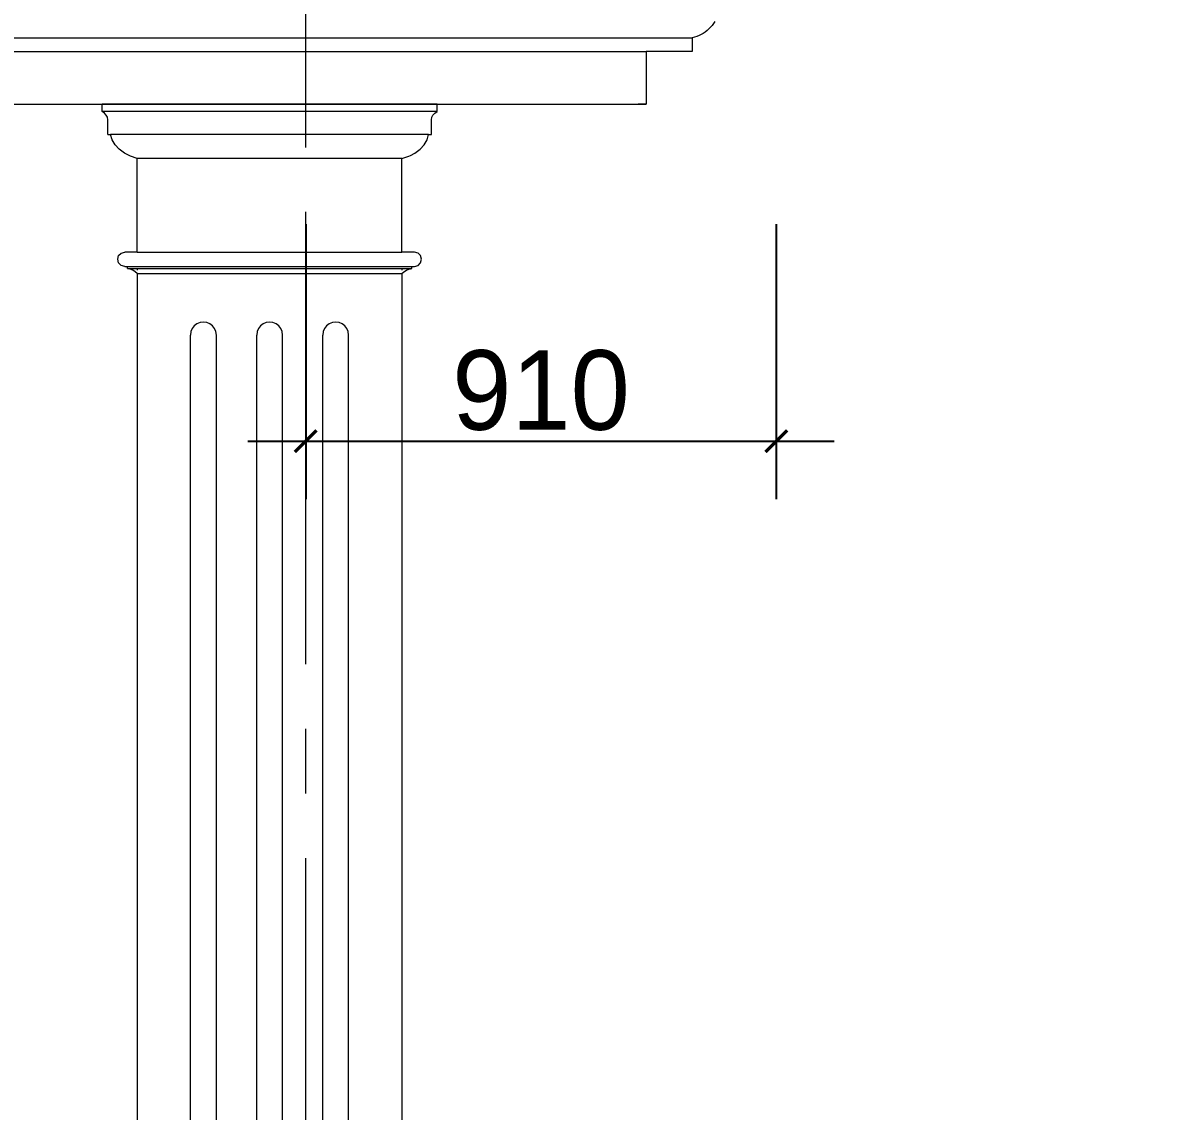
# Model space of a CAD drawing. Header units: millimetres. Extents: x 1832547 to 2001569, y -558009 to -417808.
# Drawn here: x 1894065 to 1896285, y -522369 to -520264 of the extents above; entities that cross this region are included whole.
import ezdxf

# ---------------------------------------------------------------- set-up
doc = ezdxf.new("R2010")
doc.units = ezdxf.units.MM
doc.header["$MEASUREMENT"] = 0
doc.linetypes.add('CENTER', pattern=[2, 1.25, -0.25, 0.25, -0.25])
doc.layers.get('0').update_dxf_attribs({"linetype": 'CONTINUOUS'})
doc.layers.get('DEFPOINTS').update_dxf_attribs({"linetype": 'CONTINUOUS'})
for name, color, linetype, lineweight in [('CA.dim 08', 8, 'CONTINUOUS', 13), ('CA.manh 08', 8, 'CONTINUOUS', 9), ('CA.thay 145', 145, 'CONTINUOUS', 18), ('CA.tim 67', 67, 'CENTER', 9), ('CA_manh 08', 8, 'CONTINUOUS', 9)]:
    doc.layers.add(name, color=color, linetype=linetype, lineweight=lineweight)
doc.styles.get("Standard").update_dxf_attribs({"font": 'roman.shx'})
doc.dimstyles.new('CA 70', dxfattribs={"dimscale": 0.7, "dimtxt": 220, "dimasz": 60, "dimexe": 160, "dimexo": 0, "dimgap": 30, "dimtad": 1, "dimdec": 0, "dimrnd": 5, "dimzin": 0, "dimdsep": 46, "dimtxsty": 'Standard', "dimblk": 'ARCHTICK', "dimcen": 0.09, "dimdle": 160, "dimclrd": 256, "dimclre": 256, "dimclrt": 255, "dimadec": 0, "dimazin": 0, "dimtfac": 1, "dimtdec": 0, "dimtix": 1, "dimtmove": 2, "dimatfit": 3, "dimldrblk": 'DOT', "dimfxl": 600, "dimfxlon": 1, "dimtolj": 1, "dimtzin": 0, "dimarcsym": 0})

# ---------------------------------------------------------------- blocks, each defined once
blk = doc.blocks.new('_ArchTick')
at = {"color": 1, "linetype": 'ByBlock', "const_width": 0.15}
blk.add_lwpolyline([(-0.5, -0.5), (0.5, 0.5)], dxfattribs=at)
blk = doc.blocks.new('*D134')
at = {"layer": 'CA.manh 08', "lineweight": -2, "transparency": 16777216}
for p, q in [((1900353.8, -520043.6), (1900353.8, -520001.6)), ((1899933.8, -520043.6), (1900465.8, -520043.6)), ((1900353.8, -520043.6), (1900353.8, -520420.8)), ((1899933.8, -520420.8), (1900465.8, -520420.8)), ((1900353.8, -520420.8), (1900353.8, -520462.8))]:
    blk.add_line(p, q, dxfattribs=at)
at = {"layer": 'DEFPOINTS', "color": 0, "transparency": 16777216}
for p in [(1899187.6, -520043.6), (1895254.7, -520420.8), (1900353.8, -520420.8)]:
    blk.add_point(p, dxfattribs=at)
at = {"layer": 'CA.manh 08', "lineweight": -2, "transparency": 16777216, "xscale": 42, "yscale": 42, "zscale": 42}
for p, rotation in [((1900353.8, -520043.6), 270), ((1900353.8, -520420.8), 90)]:
    blk.add_blockref('_ArchTick', p, dxfattribs=dict(at, rotation=rotation))
at = {"layer": 'CA.manh 08', "color": 255, "transparency": 16777216, "insert": (1900255.8, -520232.2), "char_height": 154, "attachment_point": 5, "rotation": 90}
blk.add_mtext('\\A1;375', dxfattribs=at)
blk = doc.blocks.new('_DOT')
at = {"color": 1, "linetype": 'ByBlock'}
blk.add_line((-0.5, 0), (-1, 0), dxfattribs=at)
at = {"color": 1, "linetype": 'ByBlock', "const_width": 0.5}
blk.add_lwpolyline([(-0.25, 0, 1), (0.25, 0, 1)], format="xyb", close=True, dxfattribs=at)
blk = doc.blocks.new('*D135')
at = {"layer": 'CA.manh 08', "lineweight": -2, "transparency": 16777216}
for p, q in [((1900353.8, -520308.8), (1900353.8, -522755.6)), ((1899933.8, -520420.8), (1900465.8, -520420.8)), ((1899933.8, -522643.6), (1900465.8, -522643.6))]:
    blk.add_line(p, q, dxfattribs=at)
at = {"layer": 'DEFPOINTS', "color": 0, "transparency": 16777216}
for p in [(1895254.7, -520420.8), (1898221.6, -522643.6), (1900353.8, -522643.6)]:
    blk.add_point(p, dxfattribs=at)
at = {"layer": 'CA.manh 08', "lineweight": -2, "transparency": 16777216, "xscale": 42, "yscale": 42, "zscale": 42}
for p, rotation in [((1900353.8, -520420.8), 90), ((1900353.8, -522643.6), 270)]:
    blk.add_blockref('_ArchTick', p, dxfattribs=dict(at, rotation=rotation))
at = {"layer": 'CA.manh 08', "color": 255, "transparency": 16777216, "insert": (1900255.8, -521532.2), "char_height": 154, "attachment_point": 5, "rotation": 90}
blk.add_mtext('\\A1;2225', dxfattribs=at)
blk = doc.blocks.new('*D596')
at = {"layer": 'CA.dim 08', "lineweight": -2, "transparency": 16777216}
for p, q in [((1895521.6, -516009.1), (1895521.6, -515477.1)), ((1898111.6, -516009.1), (1898111.6, -515477.1)), ((1895409.6, -515589.1), (1898223.6, -515589.1))]:
    blk.add_line(p, q, dxfattribs=at)
at = {"layer": 'DEFPOINTS', "color": 0, "transparency": 16777216}
for p in [(1898111.6, -515589.1), (1895521.6, -520043.6), (1898111.6, -522334.9)]:
    blk.add_point(p, dxfattribs=at)
at = {"layer": 'CA.dim 08', "lineweight": -2, "transparency": 16777216, "xscale": 42, "yscale": 42, "zscale": 42, "rotation": 180}
blk.add_blockref('_ArchTick', (1895521.6, -515589.1), dxfattribs=at)
at = {"layer": 'CA.dim 08', "lineweight": -2, "transparency": 16777216, "xscale": 42, "yscale": 42, "zscale": 42}
blk.add_blockref('_ArchTick', (1898111.6, -515589.1), dxfattribs=at)
at = {"layer": 'CA.dim 08', "color": 255, "transparency": 16777216, "insert": (1896816.6, -515491.1), "char_height": 154, "attachment_point": 5}
blk.add_mtext('\\A1;2590', dxfattribs=at)
blk = doc.blocks.new('*D626')
at = {"layer": 'CA.dim 08', "lineweight": -2, "transparency": 16777216}
for p, q in [((1894611.6, -520652.8), (1894611.6, -521184.8)), ((1895521.6, -520652.8), (1895521.6, -521184.8)), ((1894499.6, -521072.8), (1895633.6, -521072.8))]:
    blk.add_line(p, q, dxfattribs=at)
at = {"layer": 'DEFPOINTS', "color": 0, "transparency": 16777216}
for p in [(1895521.6, -520043.6), (1894611.6, -520318.8), (1895521.6, -521072.8)]:
    blk.add_point(p, dxfattribs=at)
at = {"layer": 'CA.dim 08', "lineweight": -2, "transparency": 16777216, "xscale": 42, "yscale": 42, "zscale": 42, "rotation": 180}
blk.add_blockref('_ArchTick', (1894611.6, -521072.8), dxfattribs=at)
at = {"layer": 'CA.dim 08', "lineweight": -2, "transparency": 16777216, "xscale": 42, "yscale": 42, "zscale": 42}
blk.add_blockref('_ArchTick', (1895521.6, -521072.8), dxfattribs=at)
at = {"layer": 'CA.dim 08', "color": 255, "transparency": 16777216, "insert": (1895066.6, -520974.8), "char_height": 154, "attachment_point": 5}
blk.add_mtext('\\A1;910', dxfattribs=at)

msp = doc.modelspace()

# ---------------------------------------------------------------- linework, layer by layer
at = {"layer": 'CA.manh 08'}
for p, q in [((1894396.1, -520849.6), (1894392.1, -520854.8)), ((1894401.3, -520845.6), (1894396.1, -520849.6)), ((1894407.3, -520843.1), (1894401.3, -520845.6)), ((1894413.8, -520842.3), (1894407.3, -520843.1)), ((1894420.3, -520843.1), (1894413.8, -520842.3)), ((1894426.3, -520845.6), (1894420.3, -520843.1)), ((1894431.5, -520849.6), (1894426.3, -520845.6)), ((1894435.4, -520854.8), (1894431.5, -520849.6)), ((1894524, -520849.6), (1894520.1, -520854.8)), ((1894529.2, -520845.6), (1894524, -520849.6)), ((1894535.2, -520843.1), (1894529.2, -520845.6)), ((1894541.7, -520842.3), (1894535.2, -520843.1)), ((1894548.2, -520843.1), (1894541.7, -520842.3)), ((1894554.2, -520845.6), (1894548.2, -520843.1)), ((1894559.4, -520849.6), (1894554.2, -520845.6)), ((1894563.4, -520854.8), (1894559.4, -520849.6)), ((1894652, -520849.6), (1894648, -520854.8)), ((1894657.1, -520845.6), (1894652, -520849.6)), ((1894663.2, -520843.1), (1894657.1, -520845.6)), ((1894669.6, -520842.3), (1894663.2, -520843.1)), ((1894676.1, -520843.1), (1894669.6, -520842.3)), ((1894682.1, -520845.6), (1894676.1, -520843.1)), ((1894687.3, -520849.6), (1894682.1, -520845.6)), ((1894691.3, -520854.8), (1894687.3, -520849.6)), ((1894389.6, -520860.8), (1894388.8, -520867.3)), ((1894388.8, -523643.6), (1894388.8, -520867.3)), ((1894392.1, -520854.8), (1894389.6, -520860.8)), ((1894437.9, -520860.8), (1894435.4, -520854.8)), ((1894438.8, -520867.3), (1894437.9, -520860.8)), ((1894438.8, -523643.6), (1894438.8, -520867.3)), ((1894517.6, -520860.8), (1894516.7, -520867.3)), ((1894516.7, -523643.6), (1894516.7, -520867.3)), ((1894520.1, -520854.8), (1894517.6, -520860.8)), ((1894565.9, -520860.8), (1894563.4, -520854.8)), ((1894566.7, -520867.3), (1894565.9, -520860.8)), ((1894566.7, -523643.6), (1894566.7, -520867.3)), ((1894645.5, -520860.8), (1894644.6, -520867.3)), ((1894644.6, -523643.6), (1894644.6, -520867.3)), ((1894648, -520854.8), (1894645.5, -520860.8)), ((1894693.8, -520860.8), (1894691.3, -520854.8)), ((1894694.6, -520867.3), (1894693.8, -520860.8)), ((1894694.6, -523643.6), (1894694.6, -520867.3))]:
    msp.add_line(p, q, dxfattribs=at)
msp.add_lwpolyline([(1880384.2, -520292.5), (1895359.1, -520292.5)], dxfattribs=at)
at = {"layer": 'CA.thay 145'}
for p, q in [((1894217.8, -520434.6), (1894217.8, -520420.4)), ((1894865.6, -520420.4), (1894217.8, -520420.4)), ((1894865.6, -520420.4), (1894867.8, -520420.4)), ((1894865.6, -520434.6), (1894865.6, -520420.4)), ((1894222.4, -520437.8), (1894217.8, -520434.6)), ((1894225.8, -520441.7), (1894222.4, -520437.8)), ((1894228, -520446.1), (1894225.8, -520441.7)), ((1894228.7, -520450.8), (1894228, -520446.1)), ((1894228.7, -520479.1), (1894228.7, -520450.8)), ((1894854.7, -520450.8), (1894855.4, -520446.1)), ((1894854.7, -520479.1), (1894854.7, -520450.8)), ((1894855.4, -520446.1), (1894857.6, -520441.7)), ((1894857.6, -520441.7), (1894861, -520437.8)), ((1894861, -520437.8), (1894865.6, -520434.6)), ((1894228.7, -520479.1), (1894234.2, -520479.1)), ((1894237.2, -520489.5), (1894234.2, -520479.1)), ((1894242.8, -520499.2), (1894237.2, -520489.5)), ((1894840.6, -520499.2), (1894846.2, -520489.5)), ((1894846.2, -520489.5), (1894849.3, -520479.1)), ((1894849.3, -520479.1), (1894854.7, -520479.1)), ((1894250.8, -520508), (1894242.8, -520499.2)), ((1894260.9, -520515.5), (1894250.8, -520508)), ((1894272.7, -520521.5), (1894260.9, -520515.5)), ((1894810.7, -520521.5), (1894813.9, -520519.9)), ((1894813.9, -520519.9), (1894822.5, -520515.5)), ((1894822.5, -520515.5), (1894832.6, -520508)), ((1894832.6, -520508), (1894840.6, -520499.2)), ((1894285.9, -520525.7), (1894272.7, -520521.5)), ((1894285.9, -520706.8), (1894285.9, -520525.7)), ((1894797.6, -520525.7), (1894285.9, -520525.7)), ((1894797.6, -520525.7), (1894810.7, -520521.5)), ((1894797.6, -520706.8), (1894797.6, -520525.7)), ((1894247.9, -520720.8), (1894249.7, -520713.8)), ((1894249.7, -520713.8), (1894254.7, -520708.7)), ((1894254.7, -520708.7), (1894261.5, -520706.8)), ((1894285.9, -520706.8), (1894261.5, -520706.8)), ((1894285.9, -520706.8), (1894797.6, -520706.8)), ((1894813.9, -520706.8), (1894797.6, -520706.8)), ((1894821.9, -520706.8), (1894813.9, -520706.8)), ((1894828.7, -520708.7), (1894821.9, -520706.8)), ((1894833.7, -520713.8), (1894828.7, -520708.7)), ((1894835.5, -520720.8), (1894833.7, -520713.8)), ((1894249.7, -520727.7), (1894247.9, -520720.8)), ((1894254.7, -520732.9), (1894249.7, -520727.7)), ((1894261.5, -520734.7), (1894254.7, -520732.9)), ((1894261.5, -520734.7), (1894267, -520734.7)), ((1894267, -520738.8), (1894267, -520734.7)), ((1894272.2, -520740), (1894267, -520738.8)), ((1894277.2, -520742), (1894272.2, -520740)), ((1894281.8, -520744.9), (1894277.2, -520742)), ((1894285.9, -520740), (1894285.9, -520742)), ((1894797.6, -520740), (1894797.6, -520742)), ((1894801.6, -520744.9), (1894806.2, -520742)), ((1894806.2, -520742), (1894811.2, -520740)), ((1894811.2, -520740), (1894813.9, -520739.4)), ((1894813.9, -520739.4), (1894816.5, -520738.8)), ((1894816.5, -520734.7), (1894821.9, -520734.7)), ((1894816.5, -520738.8), (1894816.5, -520734.7)), ((1894821.9, -520734.7), (1894828.7, -520732.9)), ((1894828.7, -520732.9), (1894833.7, -520727.7)), ((1894833.7, -520727.7), (1894835.5, -520720.8)), ((1894285.9, -520748.6), (1894281.8, -520744.9)), ((1894285.9, -520748.6), (1894285.9, -523643.6)), ((1894285.9, -520748.6), (1894797.6, -520748.6)), ((1894797.6, -520748.6), (1894801.6, -520744.9)), ((1894797.6, -520748.6), (1894797.6, -523643.6))]:
    msp.add_line(p, q, dxfattribs=at)
for points in [[(1895402.7, -520260.8), (1895400.3, -520264.7), (1895397.5, -520268.4), (1895394.5, -520271.9), (1895391.3, -520275.2), (1895387.9, -520278.3), (1895384.2, -520281.2), (1895380.4, -520283.8), (1895376.4, -520286.1), (1895372.2, -520288.1), (1895367.9, -520289.9), (1895363.5, -520291.3), (1895359.1, -520292.5), (1895359.1, -520318.7), (1895335.8, -520318.8), (1895269.7, -520318.8), (1895269.7, -520420.8), (1895254.7, -520420.8), (1895254.7, -520420.8)], [(1880473.5, -520318.8), (1895269.7, -520318.8)], [(1880488.5, -520420.8), (1895269.7, -520420.8)]]:
    msp.add_lwpolyline(points, dxfattribs=at)
at = {"layer": 'CA.tim 67', "ltscale": 500}
msp.add_line((1894611.6, -531504.3), (1894611.6, -514383.7), dxfattribs=at)
at = {"layer": 'CA_manh 08'}
for p, q in [((1894865.6, -520434.6), (1894217.8, -520434.6)), ((1894849.3, -520479.1), (1894234.2, -520479.1)), ((1894267, -520734.7), (1894816.5, -520734.7)), ((1894267, -520738.8), (1894816.5, -520738.8))]:
    msp.add_line(p, q, dxfattribs=at)

# ---------------------------------------------------------------- dimensions: what is measured, and where the dimension line sits
at = {"layer": 'CA.dim 08'}
for base, p1, p2, picture, middle in [((1898111.6, -515589.1), (1895521.6, -520043.6), (1898111.6, -522334.9), '*D596', (1896816.6, -515491.1)), ((1895521.6, -521072.8), (1894611.6, -520318.8), (1895521.6, -520043.6), '*D626', (1895066.6, -520974.8))]:
    dim = msp.add_linear_dim(base=base, p1=p1, p2=p2, dimstyle='CA 70', dxfattribs=at)
    dim.commit()
    dim.dimension.update_dxf_attribs({"geometry": picture, "text_midpoint": middle})
at = {"layer": 'CA.manh 08'}
for base, p1, p2, picture, middle in [((1900353.8, -520420.8), (1899187.6, -520043.6), (1895254.7, -520420.8), '*D134', (1900255.8, -520232.2)), ((1900353.8, -522643.6), (1895254.7, -520420.8), (1898221.6, -522643.6), '*D135', (1900255.8, -521532.2))]:
    dim = msp.add_linear_dim(base=base, p1=p1, p2=p2, angle=90, dimstyle='CA 70', dxfattribs=at)
    dim.commit()
    dim.dimension.update_dxf_attribs({"geometry": picture, "text_midpoint": middle})

doc.saveas('drawing.dxf')
